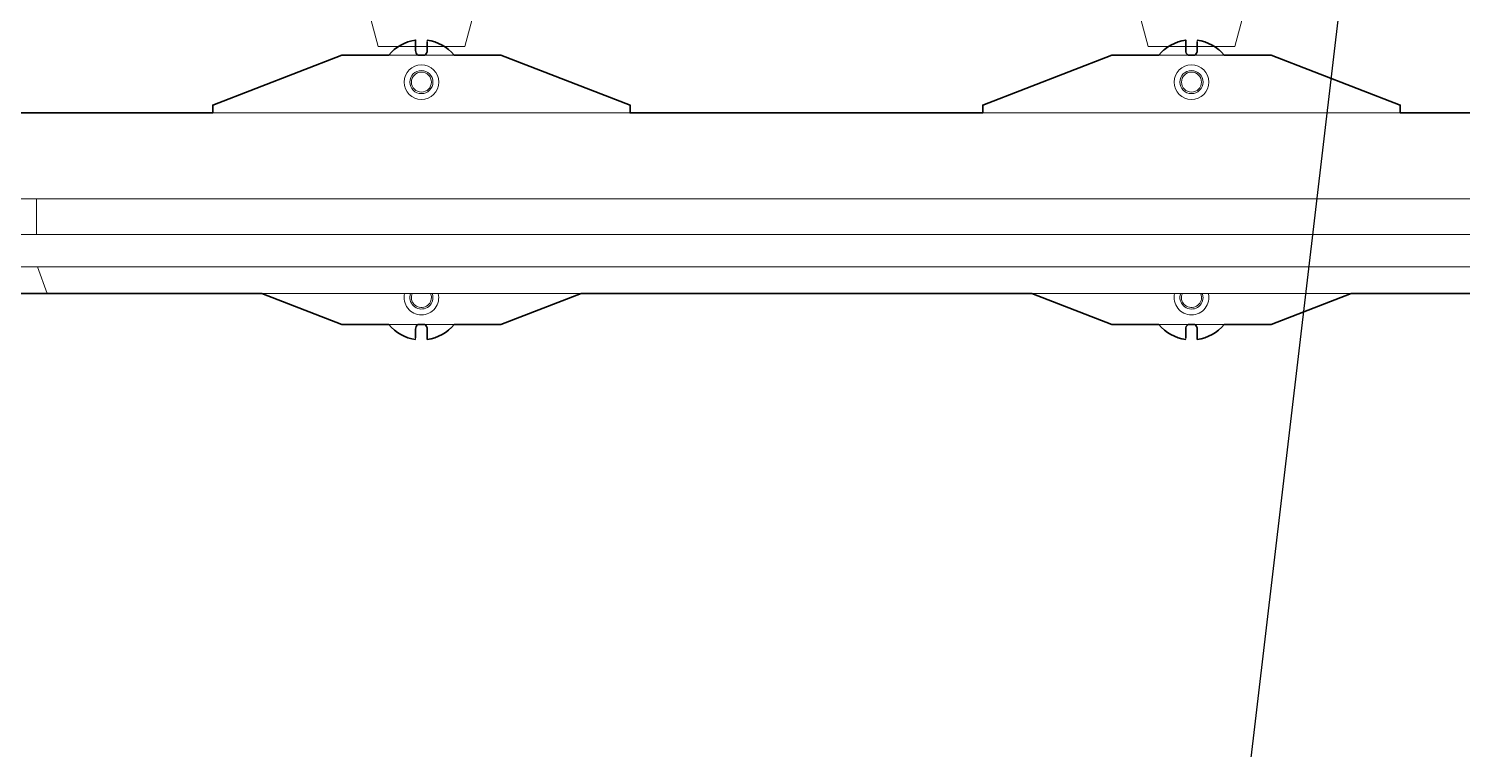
# Model space of a CAD drawing. Extents: x 28911 to 70911, y -59 to 29641.
# Drawn here: x 49763 to 51624, y 18533 to 19470 of the extents above; entities that cross this region are included whole.
import ezdxf

# ---------------------------------------------------------------- set-up
doc = ezdxf.new("R2010")
doc.units = 0
doc.header["$LTSCALE"] = 300
doc.header["$MEASUREMENT"] = 0
doc.linetypes.add('CONTINUA', pattern=[0])
doc.layers.add('22 CONTINUA 0.18', color=3, linetype='Continuous', lineweight=18)
doc.layers.add('23 CONTINUA 0.35', color=4, linetype='Continuous', lineweight=35)
doc.styles.get("Standard").update_dxf_attribs({"font": 'STANDARD'})
doc.dimstyles.new('sc1a50_pollici', dxfattribs={"dimscale": 50, "dimtxt": 3, "dimasz": 3, "dimexe": 0, "dimexo": 0, "dimgap": 1, "dimtad": 1, "dimzin": 12, "dimdsep": 46, "dimtxsty": 'Standard', "dimblk": 'CLOSEDBLANK', "dimcen": 1, "dimclrd": 253, "dimclre": 253, "dimclrt": 2, "dimadec": 0, "dimazin": 3, "dimtfac": 1, "dimtmove": 0, "dimatfit": 1, "dimldrblk": 'CLOSEDBLANK', "dimfxl": 1, "dimtolj": 1, "dimtzin": 0, "dimarcsym": 0})

# ---------------------------------------------------------------- blocks, each defined once
blk = doc.blocks.new('A$Cdbd99e87')
at = {"layer": '22 CONTINUA 0.18', "color": 7, "linetype": 'Continuous'}
for p, q in [((4425, 1746), (4443.8, 1816)), ((4443.8, 1816), (4556.2, 1816)), ((4556.2, 1816), (4575, 1746)), ((5425, 1746), (5443.8, 1816)), ((5443.8, 1816), (5556.2, 1816)), ((5556.2, 1816), (5575, 1746))]:
    blk.add_line(p, q, dxfattribs=at)
blk = doc.blocks.new('A$C8c3de741')
at = {"layer": '22 CONTINUA 0.18', "color": 7, "linetype": 'CONTINUA'}
for p, q in [((1491.9, 196.6), (1492.5, 196.1)), ((1492.5, 194.5), (1492.5, 183.2)), ((1507.5, 196.1), (1508.1, 196.6)), ((1507.5, 183.2), (1507.5, 194.5)), ((2491.9, 196.6), (2492.5, 196.1)), ((2492.5, 194.5), (2492.5, 183.2)), ((2507.5, 196.1), (2508.1, 196.6)), ((2507.5, 183.2), (2507.5, 194.5)), ((1292.7, 136.8), (1396.6, 177.1)), ((1396.9, 177.2), (1405.3, 177.2)), ((1405.3, 177.2), (1454.4, 177.2)), ((1454.4, 177.2), (1455.7, 177.2)), ((1455.7, 177.2), (1544.3, 177.2)), ((1544.3, 177.2), (1545.6, 177.2)), ((1545.6, 177.2), (1594.7, 177.2)), ((1594.7, 177.2), (1603.1, 177.2)), ((1603.4, 177.1), (1707.3, 136.8)), ((2292.7, 136.8), (2396.6, 177.1)), ((2396.9, 177.2), (2405.3, 177.2)), ((2405.3, 177.2), (2454.4, 177.2)), ((2454.4, 177.2), (2455.7, 177.2)), ((2455.7, 177.2), (2544.3, 177.2)), ((2544.3, 177.2), (2545.6, 177.2)), ((2545.6, 177.2), (2594.7, 177.2)), ((2594.7, 177.2), (2603.1, 177.2)), ((2603.4, 177.1), (2707.3, 136.8)), ((2986.2, 136.8), (986.2, 136.8)), ((2998.5, 102.1), (2986.2, 136.8)), ((5986.2, 136.8), (2986.2, 136.8)), ((0, 102.1), (6000, 102.1)), ((6000, 102.1), (0, 102.1)), ((1000, 60.4), (3000, 60.4)), ((3000, 13.8), (3000, 60.4)), ((3000, 60.4), (6000, 60.4)), ((1000, 13.8), (3000, 13.8)), ((3000, 13.8), (6000, 13.8)), ((6000, -97.8), (0, -97.8)), ((1229, -98.8), (1229, -107.1)), ((1396.6, -172.8), (1229.6, -108.1)), ((1770.4, -108.1), (1603.4, -172.8)), ((1771, -98.8), (1771, -107.1)), ((2229, -98.8), (2229, -107.1)), ((2396.6, -172.8), (2229.6, -108.1)), ((2770.4, -108.1), (2603.4, -172.8)), ((2771, -98.8), (2771, -107.1)), ((1405.3, -172.8), (1396.9, -172.8)), ((1405.3, -172.8), (1454.4, -172.8)), ((1454.4, -172.8), (1455.7, -172.8)), ((1455.7, -172.8), (1544.3, -172.8)), ((1492.5, -178.8), (1492.5, -190.2)), ((1507.5, -190.2), (1507.5, -178.8)), ((1544.3, -172.8), (1545.6, -172.8)), ((1545.6, -172.8), (1594.7, -172.8)), ((1603.1, -172.8), (1594.7, -172.8)), ((2405.3, -172.8), (2396.9, -172.8)), ((2405.3, -172.8), (2454.4, -172.8)), ((2454.4, -172.8), (2455.7, -172.8)), ((2455.7, -172.8), (2544.3, -172.8)), ((2492.5, -178.8), (2492.5, -190.2)), ((2507.5, -190.2), (2507.5, -178.8)), ((2544.3, -172.8), (2545.6, -172.8)), ((2545.6, -172.8), (2594.7, -172.8)), ((2603.1, -172.8), (2594.7, -172.8)), ((1492.5, -191.8), (1491.9, -192.3)), ((1508.1, -192.3), (1507.5, -191.8)), ((2492.5, -191.8), (2491.9, -192.3)), ((2508.1, -192.3), (2507.5, -191.8))]:
    blk.add_line(p, q, dxfattribs=at)
for centre, radius in [((1500, -137.8), 22.5), ((1500, -137.8), 15), ((1500, -137.8), 13), ((2500, -137.8), 22.5), ((2500, -137.8), 15), ((2500, -137.8), 13)]:
    blk.add_circle(centre, radius, dxfattribs=at)
for centre, radius, start, end in [((1500, 142.1), 55, 98.4409, 140.4788), ((1500, 142.1), 55, 39.5212, 81.5591), ((2500, 142.1), 55, 98.4409, 140.4788), ((2500, 142.1), 55, 39.5212, 81.5591), ((1396.9, 176.3), 0.83, 90.0509, 111.2656), ((1500, 183.2), 7.5, 180, 233.1301), ((1500, 183.2), 7.5, 306.8699, 0), ((1603.1, 176.3), 0.83, 68.7344, 89.9491), ((2396.9, 176.3), 0.83, 90.0509, 111.2656), ((2500, 183.2), 7.5, 180, 233.1301), ((2500, 183.2), 7.5, 306.8699, 0), ((2603.1, 176.3), 0.83, 68.7344, 89.9491), ((1500, 142.1), 22.5, 90, 193.6244), ((1500, 142.1), 15, 339.3087, 180), ((1500, 142.1), 13, 335.94, 180), ((1500, 142.1), 22.5, 346.3756, 90), ((2500, 142.1), 22.5, 90, 193.6244), ((2500, 142.1), 15, 339.3087, 180), ((2500, 142.1), 13, 335.94, 180), ((2500, 142.1), 22.5, 346.3756, 90), ((1500, 142.1), 15, 180, 200.6913), ((1500, 142.1), 13, 180, 204.06), ((2500, 142.1), 15, 180, 200.6913), ((2500, 142.1), 13, 180, 204.06), ((1230, -98.8), 0.957, 92.9521, 182.6753), ((1230, -107.2), 0.998, 178.5331, 246.8832), ((1770, -98.8), 0.957, 357.3247, 87.0479), ((1770, -107.2), 0.998, 293.1168, 1.4669), ((2230, -98.8), 0.957, 92.9521, 182.6753), ((2230, -107.2), 0.998, 178.5331, 246.8832), ((2770, -98.8), 0.957, 357.3247, 87.0479), ((2770, -107.2), 0.998, 293.1168, 1.4669), ((1396.9, -172), 0.83, 248.7344, 269.9491), ((1500, -137.8), 55, 219.5212, 261.5591), ((1500, -178.8), 7.5, 126.8699, 180), ((1500, -178.8), 7.5, 0, 53.1301), ((1500, -137.8), 55, 278.4409, 320.4788), ((1603.1, -172), 0.83, 270.0509, 291.2656), ((2396.9, -172), 0.83, 248.7344, 269.9491), ((2500, -137.8), 55, 219.5212, 261.5591), ((2500, -178.8), 7.5, 126.8699, 180), ((2500, -178.8), 7.5, 0, 53.1301), ((2500, -137.8), 55, 278.4409, 320.4788), ((2603.1, -172), 0.83, 270.0509, 291.2656)]:
    blk.add_arc(centre, radius, start, end, dxfattribs=at)
for points, knots in [([(1492.5, 196.1), (1492.5, 196), (1492.5, 196), (1492.5, 195.6), (1492.5, 195.1), (1492.5, 194.7), (1492.5, 194.5)], [0, 0, 0, 0, 0.2505077, 0.5001592, 0.7499619, 1, 1, 1, 1]), ([(1507.5, 194.5), (1507.5, 194.7), (1507.5, 195.1), (1507.5, 195.6), (1507.5, 196), (1507.5, 196), (1507.5, 196.1)], [0, 0, 0, 0, 0.250602, 0.500291, 0.750045, 1, 1, 1, 1]), ([(2492.5, 196.1), (2492.5, 196), (2492.5, 196), (2492.5, 195.6), (2492.5, 195.1), (2492.5, 194.7), (2492.5, 194.5)], [0, 0, 0, 0, 0.2505077, 0.5001592, 0.7499619, 1, 1, 1, 1]), ([(2507.5, 194.5), (2507.5, 194.7), (2507.5, 195.1), (2507.5, 195.6), (2507.5, 196), (2507.5, 196), (2507.5, 196.1)], [0, 0, 0, 0, 0.250602, 0.500291, 0.750045, 1, 1, 1, 1]), ([(1492.5, -190.2), (1492.5, -190.4), (1492.5, -190.8), (1492.5, -191.3), (1492.5, -191.7), (1492.5, -191.7), (1492.5, -191.8)], [0, 0, 0, 0, 0.250602, 0.500291, 0.750045, 1, 1, 1, 1]), ([(1507.5, -191.8), (1507.5, -191.7), (1507.5, -191.7), (1507.5, -191.3), (1507.5, -190.8), (1507.5, -190.4), (1507.5, -190.2)], [0, 0, 0, 0, 0.250508, 0.500159, 0.749962, 1, 1, 1, 1]), ([(2492.5, -190.2), (2492.5, -190.4), (2492.5, -190.8), (2492.5, -191.3), (2492.5, -191.7), (2492.5, -191.7), (2492.5, -191.8)], [0, 0, 0, 0, 0.250602, 0.500291, 0.750045, 1, 1, 1, 1]), ([(2507.5, -191.8), (2507.5, -191.7), (2507.5, -191.7), (2507.5, -191.3), (2507.5, -190.8), (2507.5, -190.4), (2507.5, -190.2)], [0, 0, 0, 0, 0.250508, 0.500159, 0.749962, 1, 1, 1, 1])]:
    blk.add_open_spline(points, degree=3, knots=knots, dxfattribs=at)
at = {"layer": '23 CONTINUA 0.35', "color": 7, "linetype": 'CONTINUA'}
for points in [[(507.5, 196.6, -0.188235), (542.4, 177.2), (544.3, 177.2), (545.6, 177.2), (594.7, 177.2), (603.3, 177.2), (707.3, 136.8), (986.2, 136.8), (1292.7, 136.8), (1396.7, 177.2), (1405.3, 177.2), (1457.6, 177.2, -0.188235), (1492.5, 196.6), (1492.5, 183.2, 0.236068), (1495.5, 177.2), (1504.5, 177.2, 0.236068), (1507.5, 183.2), (1507.5, 194.5)], [(1507.5, 196.6, -0.188235), (1542.4, 177.2)], [(1542.4, 177.2), (1544.3, 177.2), (1545.6, 177.2), (1594.7, 177.2), (1603.3, 177.2), (1707.3, 136.8), (2292.7, 136.8), (2396.7, 177.2), (2405.3, 177.2), (2457.6, 177.2, -0.188235), (2492.5, 196.6), (2492.5, 183.2, 0.236068), (2495.5, 177.2), (2504.5, 177.2, 0.236068), (2507.5, 183.2), (2507.5, 194.5)], [(2507.5, 196.6, -0.188235), (2542.4, 177.2), (2544.3, 177.2), (2545.6, 177.2), (2594.7, 177.2), (2603.3, 177.2), (2707.3, 136.8), (2986.2, 136.8), (3292.7, 136.8), (3396.7, 177.2), (3405.3, 177.2), (3457.6, 177.2, -0.188235), (3492.5, 196.6), (3492.5, 183.2, 0.236068), (3495.5, 177.2), (3504.5, 177.2, 0.236068), (3507.5, 183.2), (3507.5, 194.5)], [(1492.5, -192.3, -0.188235), (1457.6, -172.8), (1455.7, -172.8), (1454.4, -172.8), (1405.3, -172.8), (1396.7, -172.8), (1229, -107.9), (1229, -97.8), (771, -97.8), (771, -107.9), (603.3, -172.8), (594.7, -172.8), (542.4, -172.8, -0.188235), (507.5, -192.3), (507.5, -178.8, 0.236068), (504.5, -172.8), (495.5, -172.8, 0.236068), (492.5, -178.8), (492.5, -190.2)], [(2492.5, -192.3, -0.188235), (2457.6, -172.8), (2455.7, -172.8), (2454.4, -172.8), (2405.3, -172.8), (2396.7, -172.8), (2229, -107.9), (2229, -97.8), (1771, -97.8), (1771, -107.9), (1603.3, -172.8), (1594.7, -172.8), (1542.4, -172.8, -0.188235), (1507.5, -192.3), (1507.5, -178.8, 0.236068), (1504.5, -172.8), (1495.5, -172.8, 0.236068), (1492.5, -178.8), (1492.5, -190.2)], [(3492.5, -192.3, -0.188235), (3457.6, -172.8), (3455.7, -172.8), (3454.4, -172.8), (3405.3, -172.8), (3396.7, -172.8), (3229, -107.9), (3229, -97.8), (2771, -97.8), (2771, -107.9), (2603.3, -172.8), (2594.7, -172.8), (2542.4, -172.8, -0.188235), (2507.5, -192.3), (2507.5, -178.8, 0.236068), (2504.5, -172.8), (2495.5, -172.8, 0.236068), (2492.5, -178.8), (2492.5, -190.2)]]:
    blk.add_lwpolyline(points, format="xyb", dxfattribs=at)
blk = doc.blocks.new('_ClosedBlank')
at = {"color": 0, "linetype": 'ByBlock', "lineweight": -2}
for p, q in [((-1, 0.167), (0, 0)), ((-1, 0.167), (-1, -0.167)), ((0, 0), (-1, -0.167))]:
    blk.add_line(p, q, dxfattribs=at)

msp = doc.modelspace()

# ---------------------------------------------------------------- block references
at = {"layer": '23 CONTINUA 0.35', "rotation": 180}
for name, p in [('A$Cdbd99e87', (55772.732, 21262.689)), ('A$C8c3de741', (52772.732, 19262.539))]:
    msp.add_blockref(name, p, dxfattribs=at)

# ---------------------------------------------------------------- leaders
msp.add_leader([(51548.631, 20210.727), (50829.198, 14097.084), (50834.082, 13741.156)], dimstyle='sc1a50_pollici', override={"dimtad": 0, "dimldrblk": 'Dot'})

doc.saveas('drawing.dxf')
